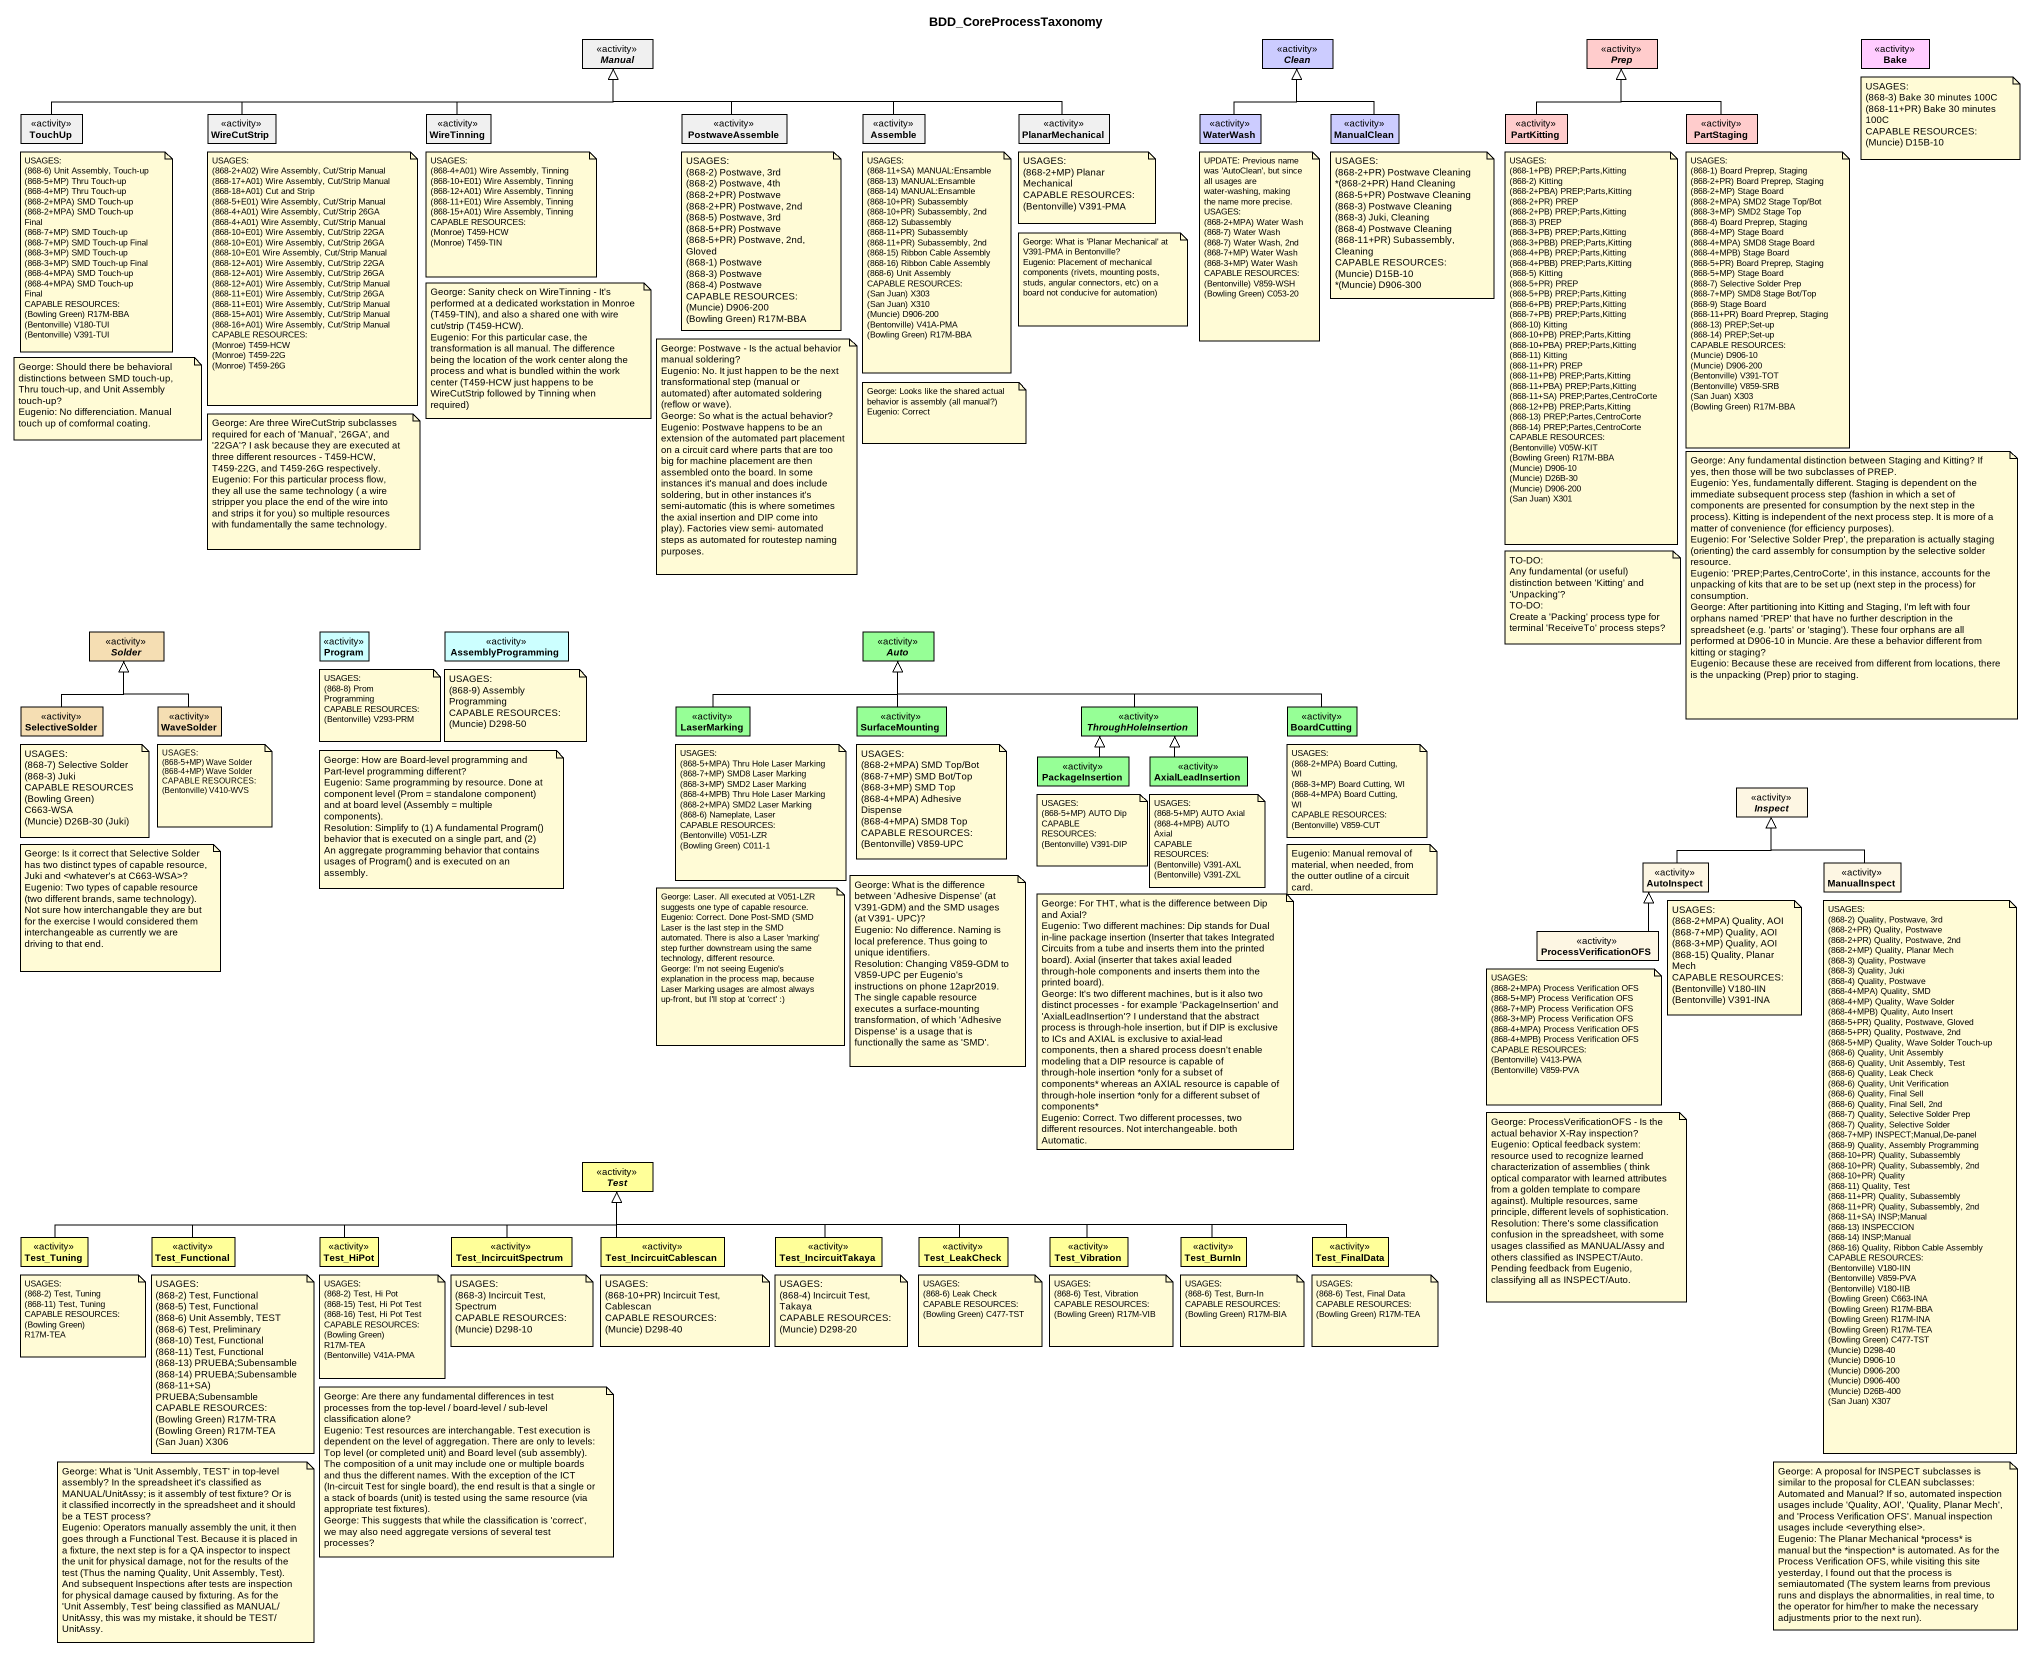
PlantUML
@startuml
title BDD_CoreProcessTaxonomy
hide circle
hide empty members
abstract class Manual <<activity>> #F0F0F0
abstract class Clean <<activity>> #CCCCFF
abstract class Prep <<activity>> #FFCCCC
class Bake <<activity>> #FFCCFF
class TouchUp <<activity>> #F0F0F0
class WireCutStrip <<activity>> #F0F0F0
class WireTinning <<activity>> #F0F0F0
class PostwaveAssemble <<activity>> #F0F0F0
class Assemble <<activity>> #F0F0F0
class PlanarMechanical <<activity>> #F0F0F0
class WaterWash <<activity>> #CCCCFF
class ManualClean <<activity>> #CCCCFF
class PartKitting <<activity>> #FFCCCC
class PartStaging <<activity>> #FFCCCC
abstract class Solder <<activity>> #F5DEB3
class Program <<activity>> #CCFFFF
class AssemblyProgramming <<activity>> #CCFFFF
abstract class Auto <<activity>> #96FF96
class SelectiveSolder <<activity>> #F5DEB3
class WaveSolder <<activity>> #F5DEB3
class LaserMarking <<activity>> #96FF96
class SurfaceMounting <<activity>> #96FF96
abstract class ThroughHoleInsertion <<activity>> #96FF96
class BoardCutting <<activity>> #96FF96
class PackageInsertion <<activity>> #96FF96
class AxialLeadInsertion <<activity>> #96FF96
abstract class Inspect <<activity>>
class AutoInspect <<activity>>
class ManualInspect <<activity>>
class ProcessVerificationOFS <<activity>>
abstract class Test <<activity>> #FFFF99
class Test_Tuning <<activity>> #FFFF99
class Test_Functional <<activity>> #FFFF99
class Test_HiPot <<activity>> #FFFF99
class Test_IncircuitSpectrum <<activity>> #FFFF99
class Test_IncircuitCablescan <<activity>> #FFFF99
class Test_IncircuitTakaya <<activity>> #FFFF99
class Test_LeakCheck <<activity>> #FFFF99
class Test_Vibration <<activity>> #FFFF99
class Test_BurnIn <<activity>> #FFFF99
class Test_FinalData <<activity>> #FFFF99
TouchUp -right-|> Manual
WireCutStrip -right-|> Manual
WireTinning -right-|> Manual
PostwaveAssemble -up-|> Manual
Assemble -left-|> Manual
PlanarMechanical -left-|> Manual
WaterWash -up-|> Clean
ManualClean -up-|> Clean
PartKitting -up-|> Prep
PartStaging -up-|> Prep
SelectiveSolder -up-|> Solder
WaveSolder -up-|> Solder
LaserMarking -right-|> Auto
SurfaceMounting -up-|> Auto
ThroughHoleInsertion -left-|> Auto
BoardCutting -left-|> Auto
PackageInsertion -up-|> ThroughHoleInsertion
AxialLeadInsertion -up-|> ThroughHoleInsertion
AutoInspect -up-|> Inspect
ManualInspect -up-|> Inspect
ProcessVerificationOFS -up-|> AutoInspect
Test_Tuning -right-|> Test
Test_Functional -right-|> Test
Test_HiPot -right-|> Test
Test_IncircuitSpectrum -up-|> Test
Test_IncircuitCablescan -up-|> Test
Test_IncircuitTakaya -left-|> Test
Test_LeakCheck -left-|> Test
Test_Vibration -left-|> Test
Test_BurnIn -left-|> Test
Test_FinalData -left-|> Test
note as N1
  USAGES:
  (868-3) Bake 30 minutes 100C
  (868-11+PR) Bake 30 minutes 100C
  CAPABLE RESOURCES:
  (Muncie) D15B-10
end note
note as N2
  USAGES:
  (868-6) Unit Assembly, Touch-up
  (868-5+MP) Thru Touch-up
  (868-4+MP) Thru Touch-up
  (868-2+MPA) SMD Touch-up
  (868-2+MPA) SMD Touch-up Final
  (868-7+MP) SMD Touch-up
  (868-7+MP) SMD Touch-up Final
  (868-3+MP) SMD Touch-up
  (868-3+MP) SMD Touch-up Final
  (868-4+MPA) SMD Touch-up
  (868-4+MPA) SMD Touch-up Final
  CAPABLE RESOURCES:
  (Bowling Green) R17M-BBA
  (Bentonville) V180-TUI
  (Bentonville) V391-TUI
end note
note as N3
  USAGES:
  (868-2+A02) Wire Assembly, Cut/Strip Manual
  (868-17+A01) Wire Assembly, Cut/Strip Manual
  (868-18+A01) Cut and Strip
  (868-5+E01) Wire Assembly, Cut/Strip Manual
  (868-4+A01) Wire Assembly, Cut/Strip 26GA
  (868-4+A01) Wire Assembly, Cut/Strip Manual
  (868-10+E01) Wire Assembly, Cut/Strip 22GA
  (868-10+E01) Wire Assembly, Cut/Strip 26GA
  (868-10+E01 Wire Assembly, Cut/Strip Manual
  (868-12+A01) Wire Assembly, Cut/Strip 22GA
  (868-12+A01) Wire Assembly, Cut/Strip 26GA
  (868-12+A01) Wire Assembly, Cut/Strip Manual
  (868-11+E01) Wire Assembly, Cut/Strip 26GA
  (868-11+E01) Wire Assembly, Cut/Strip Manual
  (868-15+A01) Wire Assembly, Cut/Strip Manual
  (868-16+A01) Wire Assembly, Cut/Strip Manual
  CAPABLE RESOURCES:
  (Monroe) T459-HCW
  (Monroe) T459-22G
  (Monroe) T459-26G
end note
note as N4
  USAGES:
  (868-4+A01) Wire Assembly, Tinning
  (868-10+E01) Wire Assembly, Tinning
  (868-12+A01) Wire Assembly, Tinning
  (868-11+E01) Wire Assembly, Tinning
  (868-15+A01) Wire Assembly, Tinning
  CAPABLE RESOURCES:
  (Monroe) T459-HCW
  (Monroe) T459-TIN
end note
note as N5
  USAGES:
  (868-2) Postwave, 3rd
  (868-2) Postwave, 4th
  (868-2+PR) Postwave
  (868-2+PR) Postwave, 2nd
  (868-5) Postwave, 3rd
  (868-5+PR) Postwave
  (868-5+PR) Postwave, 2nd, Gloved
  (868-1) Postwave
  (868-3) Postwave
  (868-4) Postwave
  CAPABLE RESOURCES:
  (Muncie) D906-200
  (Bowling Green) R17M-BBA
end note
note as N6
  USAGES:
  (868-11+SA) MANUAL:Ensamble
  (868-13) MANUAL:Ensamble
  (868-14) MANUAL:Ensamble
  (868-10+PR) Subassembly
  (868-10+PR) Subassembly, 2nd
  (868-12) Subassembly
  (868-11+PR) Subassembly
  (868-11+PR) Subassembly, 2nd
  (868-15) Ribbon Cable Assembly
  (868-16) Ribbon Cable Assembly
  (868-6) Unit Assembly
  CAPABLE RESOURCES:
  (San Juan) X303
  (San Juan) X310
  (Muncie) D906-200
  (Bentonville) V41A-PMA
  (Bowling Green) R17M-BBA
end note
note as N7
  USAGES:
  (868-2+MP) Planar Mechanical
  CAPABLE RESOURCES:
  (Bentonville) V391-PMA
end note
note as N8
  UPDATE: Previous name was 'AutoClean', but since all usages are water-washing, making the name more precise.
  USAGES:
  (868-2+MPA) Water Wash
  (868-7) Water Wash
  (868-7) Water Wash, 2nd
  (868-7+MP) Water Wash
  (868-3+MP) Water Wash
  CAPABLE RESOURCES:
  (Bentonville) V859-WSH
  (Bowling Green) C053-20
end note
note as N9
  USAGES:
  (868-2+PR) Postwave Cleaning
  *(868-2+PR) Hand Cleaning
  (868-5+PR) Postwave Cleaning
  (868-3) Postwave Cleaning
  (868-3) Juki, Cleaning
  (868-4) Postwave Cleaning
  (868-11+PR) Subassembly, Cleaning
  CAPABLE RESOURCES:
  (Muncie) D15B-10
  *(Muncie) D906-300
end note
note as N10
  USAGES:
  (868-1+PB) PREP;Parts,Kitting
  (868-2) Kitting
  (868-2+PBA) PREP;Parts,Kitting
  (868-2+PR) PREP
  (868-2+PB) PREP;Parts,Kitting
  (868-3) PREP
  (868-3+PB) PREP;Parts,Kitting
  (868-3+PBB) PREP;Parts,Kitting
  (868-4+PB) PREP;Parts,Kitting
  (868-4+PBB) PREP;Parts,Kitting
  (868-5) Kitting
  (868-5+PR) PREP
  (868-5+PB) PREP;Parts,Kitting
  (868-6+PB) PREP;Parts,Kitting
  (868-7+PB) PREP;Parts,Kitting
  (868-10) Kitting
  (868-10+PB) PREP;Parts,Kitting
  (868-10+PBA) PREP;Parts,Kitting
  (868-11) Kitting
  (868-11+PR) PREP
  (868-11+PB) PREP;Parts,Kitting
  (868-11+PBA) PREP;Parts,Kitting
  (868-11+SA) PREP;Partes,CentroCorte
  (868-12+PB) PREP;Parts,Kitting
  (868-13) PREP;Partes,CentroCorte
  (868-14) PREP;Partes,CentroCorte
  CAPABLE RESOURCES:
  (Bentonville) V05W-KIT
  (Bowling Green) R17M-BBA
  (Muncie) D906-10
  (Muncie) D26B-30
  (Muncie) D906-200
  (San Juan) X301
end note
note as N11
  USAGES:
  (868-1) Board Preprep, Staging
  (868-2+PR) Board Preprep, Staging
  (868-2+MP) Stage Board
  (868-2+MPA) SMD2 Stage Top/Bot
  (868-3+MP) SMD2 Stage Top
  (868-4) Board Preprep, Staging
  (868-4+MP) Stage Board
  (868-4+MPA) SMD8 Stage Board
  (868-4+MPB) Stage Board
  (868-5+PR) Board Preprep, Staging
  (868-5+MP) Stage Board
  (868-7) Selective Solder Prep
  (868-7+MP) SMD8 Stage Bot/Top
  (868-9) Stage Board
  (868-11+PR) Board Preprep, Staging
  (868-13) PREP;Set-up
  (868-14) PREP;Set-up
  CAPABLE RESOURCES:
  (Muncie) D906-10
  (Muncie) D906-200
  (Bentonville) V391-TOT
  (Bentonville) V859-SRB
  (San Juan) X303
  (Bowling Green) R17M-BBA
end note
note as N12
  George: What is 'Planar Mechanical' at V391-PMA in Bentonville?
  Eugenio: Placement of mechanical components (rivets, mounting posts, studs, angular connectors, etc) on a board not conducive for automation)
end note
note as N13
  George: Sanity check on WireTinning - It's performed at a dedicated workstation in Monroe (T459-TIN), and also a shared one with wire cut/strip (T459-HCW).
  Eugenio: For this particular case, the transformation is all manual. The difference being the location of the work center along the process and what is bundled within the work center (T459-HCW just happens to be WireCutStrip followed by Tinning when required)
end note
note as N14
  George: Postwave - Is the actual behavior manual soldering?
  Eugenio: No. It just happen to be the next transformational step (manual or automated) after automated soldering (reflow or wave).
  George: So what is the actual behavior?
  Eugenio: Postwave happens to be an extension of the automated part placement on a circuit card where parts that are too big for machine placement are then assembled onto the board. In some instances it's manual and does include soldering, but in other instances it's semi-automatic (this is where sometimes the axial insertion and DIP come into play). Factories view semi- automated steps as automated for routestep naming purposes.
end note
note as N15
  George: Should there be behavioral distinctions between SMD touch-up, Thru touch-up, and Unit Assembly touch-up?
  Eugenio: No differenciation. Manual touch up of comformal coating.
end note
note as N16
  George: Looks like the shared actual
  behavior is assembly (all manual?)
  Eugenio: Correct
end note
note as N17
  George: Are three WireCutStrip subclasses required for each of 'Manual', '26GA', and '22GA'? I ask because they are executed at three different resources - T459-HCW, T459-22G, and T459-26G respectively.
  Eugenio: For this particular process flow, they all use the same technology ( a wire stripper you place the end of the wire into and strips it for you) so multiple resources with fundamentally the same technology.
end note
note as N18
  George: Any fundamental distinction between Staging and Kitting? If yes, then those will be two subclasses of PREP.
  Eugenio: Yes, fundamentally different. Staging is dependent on the immediate subsequent process step (fashion in which a set of components are presented for consumption by the next step in the process). Kitting is independent of the next process step. It is more of a matter of convenience (for efficiency purposes).
  Eugenio: For 'Selective Solder Prep', the preparation is actually staging (orienting) the card assembly for consumption by the selective solder resource.
  Eugenio: 'PREP;Partes,CentroCorte', in this instance, accounts for the unpacking of kits that are to be set up (next step in the process) for consumption.
  George: After partitioning into Kitting and Staging, I'm left with four orphans named 'PREP' that have no further description in the spreadsheet (e.g. 'parts' or 'staging'). These four orphans are all performed at D906-10 in Muncie. Are these a behavior different from kitting or staging?
  Eugenio: Because these are received from different from locations, there is the unpacking (Prep) prior to staging.
end note
note as N19
  TO-DO:
  Any fundamental (or useful) distinction between 'Kitting' and 'Unpacking'?
  TO-DO:
  Create a 'Packing' process type for terminal 'ReceiveTo' process steps?
end note
note as N20
  USAGES:
  (868-8) Prom Programming
  CAPABLE RESOURCES:
  (Bentonville) V293-PRM
end note
note as N21
  USAGES:
  (868-9) Assembly Programming
  CAPABLE RESOURCES:
  (Muncie) D298-50
end note
note as N22
  USAGES:
  (868-7) Selective Solder
  (868-3) Juki
  CAPABLE RESOURCES
  (Bowling Green) C663-WSA
  (Muncie) D26B-30 (Juki)
end note
note as N23
  USAGES:
  (868-5+MP) Wave Solder
  (868-4+MP) Wave Solder
  CAPABLE RESOURCES:
  (Bentonville) V410-WVS
end note
note as N24
  USAGES:
  (868-5+MPA) Thru Hole Laser Marking
  (868-7+MP) SMD8 Laser Marking
  (868-3+MP) SMD2 Laser Marking
  (868-4+MPB) Thru Hole Laser Marking
  (868-2+MPA) SMD2 Laser Marking
  (868-6) Nameplate, Laser
  CAPABLE RESOURCES:
  (Bentonville) V051-LZR
  (Bowling Green) C011-1
end note
note as N25
  USAGES:
  (868-2+MPA) SMD Top/Bot
  (868-7+MP) SMD Bot/Top
  (868-3+MP) SMD Top
  (868-4+MPA) Adhesive Dispense
  (868-4+MPA) SMD8 Top
  CAPABLE RESOURCES:
  (Bentonville) V859-UPC
end note
note as N26
  USAGES:
  (868-2+MPA) Board Cutting, WI
  (868-3+MP) Board Cutting, WI
  (868-4+MPA) Board Cutting, WI
  CAPABLE RESOURCES:
  (Bentonville) V859-CUT
end note
note as N27
  George: How are Board-level programming and Part-level programming different?
  Eugenio: Same programming by resource. Done at component level (Prom = standalone component) and at board level (Assembly = multiple components).
  Resolution: Simplify to (1) A fundamental Program() behavior that is executed on a single part, and (2) An aggregate programming behavior that contains usages of Program() and is executed on an assembly.
end note
note as N28
  USAGES:
  (868-5+MP) AUTO Dip
  CAPABLE RESOURCES:
  (Bentonville) V391-DIP
end note
note as N29
  USAGES:
  (868-5+MP) AUTO Axial
  (868-4+MPB) AUTO Axial
  CAPABLE RESOURCES:
  (Bentonville) V391-AXL
  (Bentonville) V391-ZXL
end note
note as N30
  George: Is it correct that Selective Solder has two distinct types of capable resource, Juki and <whatever's at C663-WSA>?
  Eugenio: Two types of capable resource (two different brands, same technology). Not sure how interchangable they are but for the exercise I would considered them interchangeable as currently we are driving to that end.
end note
note as N31
  Eugenio: Manual removal of material, when needed, from the outter outline of a circuit card.
end note
note as N32
  George: Laser. All executed at V051-LZR suggests one type of capable resource.
  Eugenio: Correct. Done Post-SMD (SMD Laser is the last step in the SMD automated. There is also a Laser 'marking' step further downstream using the same technology, different resource.
  George: I'm not seeing Eugenio's explanation in the process map, because Laser Marking usages are almost always up-front, but I'll stop at 'correct' :)
end note
note as N33
  George: What is the difference between 'Adhesive Dispense' (at V391-GDM) and the SMD usages (at V391- UPC)?
  Eugenio: No difference. Naming is local preference. Thus going to unique identifiers.
  Resolution: Changing V859-GDM to V859-UPC per Eugenio's instructions on phone 12apr2019. The single capable resource executes a surface-mounting transformation, of which 'Adhesive Dispense' is a usage that is functionally the same as 'SMD'.
end note
note as N34
  George: For THT, what is the difference between Dip and Axial?
  Eugenio: Two different machines: Dip stands for Dual in-line package insertion (Inserter that takes Integrated Circuits from a tube and inserts them into the printed board). Axial (inserter that takes axial leaded through-hole components and inserts them into the printed board).
  George: It's two different machines, but is it also two distinct processes - for example 'PackageInsertion' and 'AxialLeadInsertion'? I understand that the abstract process is through-hole insertion, but if DIP is exclusive to ICs and AXIAL is exclusive to axial-lead components, then a shared process doesn't enable modeling that a DIP resource is capable of through-hole insertion *only for a subset of components* whereas an AXIAL resource is capable of through-hole insertion *only for a different subset of components*
  Eugenio: Correct. Two different processes, two different resources. Not interchangeable. both Automatic.
end note
note as N35
  USAGES:
  (868-2+MPA) Quality, AOI
  (868-7+MP) Quality, AOI
  (868-3+MP) Quality, AOI
  (868-15) Quality, Planar Mech
  CAPABLE RESOURCES:
  (Bentonville) V180-IIN
  (Bentonville) V391-INA
end note
note as N36
  USAGES:
  (868-2) Quality, Postwave, 3rd
  (868-2+PR) Quality, Postwave
  (868-2+PR) Quality, Postwave, 2nd
  (868-2+MP) Quality, Planar Mech
  (868-3) Quality, Postwave
  (868-3) Quality, Juki
  (868-4) Quality, Postwave
  (868-4+MPA) Quality, SMD
  (868-4+MP) Quality, Wave Solder
  (868-4+MPB) Quality, Auto Insert
  (868-5+PR) Quality, Postwave, Gloved
  (868-5+PR) Quality, Postwave, 2nd
  (868-5+MP) Quality, Wave Solder Touch-up
  (868-6) Quality, Unit Assembly
  (868-6) Quality, Unit Assembly, Test
  (868-6) Quality, Leak Check
  (868-6) Quality, Unit Verification
  (868-6) Quality, Final Sell
  (868-6) Quality, Final Sell, 2nd
  (868-7) Quality, Selective Solder Prep
  (868-7) Quality, Selective Solder
  (868-7+MP) INSPECT;Manual,De-panel
  (868-9) Quality, Assembly Programming
  (868-10+PR) Quality, Subassembly
  (868-10+PR) Quality, Subassembly, 2nd
  (868-10+PR) Quality
  (868-11) Quality, Test
  (868-11+PR) Quality, Subassembly
  (868-11+PR) Quality, Subassembly, 2nd
  (868-11+SA) INSP;Manual
  (868-13) INSPECCION
  (868-14) INSP;Manual
  (868-16) Quality, Ribbon Cable Assembly
  CAPABLE RESOURCES:
  (Bentonville) V180-IIN
  (Bentonville) V859-PVA
  (Bentonville) V180-IIB
  (Bowling Green) C663-INA
  (Bowling Green) R17M-BBA
  (Bowling Green) R17M-INA
  (Bowling Green) R17M-TEA
  (Bowling Green) C477-TST
  (Muncie) D298-40
  (Muncie) D906-10
  (Muncie) D906-200
  (Muncie) D906-400
  (Muncie) D26B-400
  (San Juan) X307
end note
note as N37
  USAGES:
  (868-2+MPA) Process Verification OFS
  (868-5+MP) Process Verification OFS
  (868-7+MP) Process Verification OFS
  (868-3+MP) Process Verification OFS
  (868-4+MPA) Process Verification OFS
  (868-4+MPB) Process Verification OFS
  CAPABLE RESOURCES:
  (Bentonville) V413-PWA
  (Bentonville) V859-PVA
end note
note as N38
  George: ProcessVerificationOFS - Is the actual behavior X-Ray inspection?
  Eugenio: Optical feedback system: resource used to recognize learned characterization of assemblies ( think optical comparator with learned attributes from a golden template to compare against). Multiple resources, same principle, different levels of sophistication.
  Resolution: There's some classification confusion in the spreadsheet, with some usages classified as MANUAL/Assy and others classified as INSPECT/Auto. Pending feedback from Eugenio, classifying all as INSPECT/Auto.
end note
note as N39
  USAGES:
  (868-2) Test, Tuning
  (868-11) Test, Tuning
  CAPABLE RESOURCES:
  (Bowling Green) R17M-TEA
end note
note as N40
  USAGES:
  (868-2) Test, Functional
  (868-5) Test, Functional
  (868-6) Unit Assembly, TEST
  (868-6) Test, Preliminary
  (868-10) Test, Functional
  (868-11) Test, Functional
  (868-13) PRUEBA;Subensamble
  (868-14) PRUEBA;Subensamble
  (868-11+SA) PRUEBA;Subensamble
  CAPABLE RESOURCES:
  (Bowling Green) R17M-TRA
  (Bowling Green) R17M-TEA
  (San Juan) X306
end note
note as N41
  USAGES:
  (868-2) Test, Hi Pot
  (868-15) Test, Hi Pot Test
  (868-16) Test, Hi Pot Test
  CAPABLE RESOURCES:
  (Bowling Green) R17M-TEA
  (Bentonville) V41A-PMA
end note
note as N42
  USAGES:
  (868-3) Incircuit Test, Spectrum
  CAPABLE RESOURCES:
  (Muncie) D298-10
end note
note as N43
  USAGES:
  (868-10+PR) Incircuit Test, Cablescan
  CAPABLE RESOURCES:
  (Muncie) D298-40
end note
note as N44
  USAGES:
  (868-4) Incircuit Test, Takaya
  CAPABLE RESOURCES:
  (Muncie) D298-20
end note
note as N45
  USAGES:
  (868-6) Leak Check
  CAPABLE RESOURCES:
  (Bowling Green) C477-TST
end note
note as N46
  USAGES:
  (868-6) Test, Vibration
  CAPABLE RESOURCES:
  (Bowling Green) R17M-VIB
end note
note as N47
  USAGES:
  (868-6) Test, Burn-In
  CAPABLE RESOURCES:
  (Bowling Green) R17M-BIA
end note
note as N48
  USAGES:
  (868-6) Test, Final Data
  CAPABLE RESOURCES:
  (Bowling Green) R17M-TEA
end note
note as N49
  George: Are there any fundamental differences in test processes from the top-level / board-level / sub-level classification alone?
  Eugenio: Test resources are interchangable. Test execution is dependent on the level of aggregation. There are only to levels: Top level (or completed unit) and Board level (sub assembly). The composition of a unit may include one or multiple boards and thus the different names. With the exception of the ICT (In-circuit Test for single board), the end result is that a single or a stack of boards (unit) is tested using the same resource (via appropriate test fixtures).
  George: This suggests that while the classification is 'correct', we may also need aggregate versions of several test processes?
end note
note as N50
  George: What is 'Unit Assembly, TEST' in top-level assembly? In the spreadsheet it's classified as MANUAL/UnitAssy; is it assembly of test fixture? Or is it classified incorrectly in the spreadsheet and it should be a TEST process?
  Eugenio: Operators manually assembly the unit, it then goes through a Functional Test. Because it is placed in a fixture, the next step is for a QA inspector to inspect the unit for physical damage, not for the results of the test (Thus the naming Quality, Unit Assembly, Test). And subsequent Inspections after tests are inspection for physical damage caused by fixturing. As for the 'Unit Assembly, Test' being classified as MANUAL/ UnitAssy, this was my mistake, it should be TEST/ UnitAssy.
end note
note as N51
  George: A proposal for INSPECT subclasses is similar to the proposal for CLEAN subclasses: Automated and Manual? If so, automated inspection usages include 'Quality, AOI', 'Quality, Planar Mech', and 'Process Verification OFS'. Manual inspection usages include <everything else>.
  Eugenio: The Planar Mechanical *process* is manual but the *inspection* is automated. As for the Process Verification OFS, while visiting this site yesterday, I found out that the process is semiautomated (The system learns from previous runs and displays the abnormalities, in real time, to the operator for him/her to make the necessary adjustments prior to the next run).
end note
@enduml
